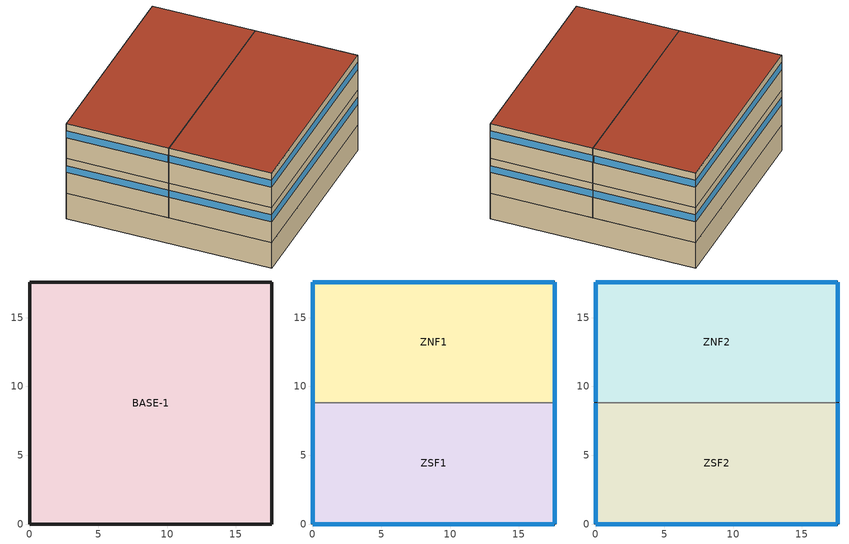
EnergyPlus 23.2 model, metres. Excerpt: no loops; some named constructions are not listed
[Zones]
BASE-1
 floor ground (SLABL): 0,17.59 17.59,17.59 17.59,0 0,0 z-2.44
 wall ground (UNDRWALL): 0,0 17.59,0 17.59,17.59 0,17.59 0,0 z-2.44:0
ZSF1
 floor to BASE-1 (FLOORR): 0,8.79 17.59,8.79 17.59,0 0,0 z0
 wall outside (WALLR): 0,8.79 0,0 17.59,0 17.59,8.79 z0:3.35
 window (CFS_Glz_2046): 17.59,0.01 17.59,8.79 / 0.01,0 17.58,0 / 0,8.79 0,0.01 z2.01:2.67
ZNF1
 floor to BASE-1 (FLOORR): 0,17.59 17.59,17.59 17.59,8.79 0,8.79 z0
 wall outside (WALLR): 17.59,8.79 17.59,17.59 0,17.59 0,8.79 z0:3.35
 wall to ZSF1 (INTWALL-1): 0,8.79 17.59,8.79 z0:3.35
 window (CFS_Glz_2046): 17.59,8.8 17.59,17.58 / 17.58,17.59 0.01,17.59 / 0,17.58 0,8.8 z2.01:2.67
ZNF2
 floor to ZNF1 (FLOORR): 0,17.59 17.59,17.59 17.59,8.79 0,8.79 z3.35
 wall outside (WALLR): 17.59,8.79 17.59,17.59 0,17.59 0,8.79 z3.35:6.71
 wall to ZSF2 (INTWALL-1): 0,8.79 17.59,8.79 z3.35:6.71
 window (CFS_Glz_2035): 17.59,8.9 17.59,17.58 / 17.58,17.59 0.01,17.59 / 0,17.58 0,8.9 z5.36:6.03
 roof outside (ROOFR): 0,8.79 17.59,8.79 17.59,17.59 0,17.59 z6.71
ZSF2
 floor to ZSF1 (FLOORR): 0,8.79 17.59,8.79 17.59,0 0,0 z3.35
 wall outside (WALLR): 0,8.79 0,0 17.59,0 17.59,8.79 z3.35:6.71
 window (CFS_Glz_2035): 17.59,0.01 17.59,8.79 / 0.01,0 17.58,0 / 0,8.79 0,0.01 z5.36:6.03
 roof outside (ROOFR): 0,0 17.59,0 17.59,8.79 0,8.79 z6.71
[Matrix:TwoDimension]
CFS_Glz_2046_Tbvis: Number of columns=41; Number of rows=41; Value 1=6.6178; Value 2=0.00708; Value 3=0.00708; Value 4=0.00708; Value 5=0.00708; Value 6=0.00708; Value 7=0.00708; Value 8=0.00708; Value 9=0.00708; Value 10=0.00892; Value 11=0.00902; Value 12=0.00904; Value 13=0.00892; Value 14=0.00904; Value 15=0.00902; Value 16=0.00892; Value 17=0.00902; Value 18=0.00904; Value 19=0.00892; Value 20=0.00904; Value 21=0.00902; Value 22=0.01981; Value 23=0.02101; Value 24=0.0218; Value 25=0.01981; Value 26=0.0218; Value 27=0.02101; Value 28=0.01981; Value 29=0.02101; Value 30=0.0218; Value 31=0.01981; Value 32=0.0218; Value 33=0.02101; Value 34=0.03816; Value 35=0.03425; Value 36=0.03816; Value 37=0.03425; Value 38=0.03816; Value 39=0.03425; Value 40=0.03816; Value 41=0.03425; Value 42=0.00694; Value 43=7.02983; Value 44=0.00707; Value 45=0.00707; Value 46=0.00707; Value 47=0.00707; Value 48=0.00707; Value 49=0.00707; Value 50=0.00707; Value 51=0.0089; Value 52=0.009; Value 53=0.00902; Value 54=0.0089; Value 55=0.00902; Value 56=0.009; Value 57=0.0089; Value 58=0.009; Value 59=0.00902; Value 60=0.0089; Value 61=0.00902; Value 62=0.009; Value 63=0.01977; Value 64=0.02097; Value 65=0.02176; Value 66=0.01977; Value 67=0.02176; Value 68=0.02097; Value 69=0.01977; Value 70=0.02097; Value 71=0.02176; Value 72=0.01977; Value 73=0.02176; Value 74=0.02097; Value 75=0.03808; Value 76=0.03419; Value 77=0.03808; Value 78=0.03419; Value 79=0.03808; Value 80=0.03419; Value 81=0.03808; Value 82=0.03419; Value 83=0.00694; Value 84=0.00707; Value 85=7.029; Value 86=0.00707; Value 87=0.00707; Value 88=0.00707; Value 89=0.00707; Value 90=0.00707; Value 91=0.00707; Value 92=0.0089; Value 93=0.009; Value 94=0.00902; Value 95=0.0089; Value 96=0.00902; Value 97=0.009; Value 98=0.0089; Value 99=0.009; Value 100=0.00902; Value 101=0.0089; Value 102=0.00902; Value 103=0.009; Value 104=0.01977; Value 105=0.02097; Value 106=0.02176; Value 107=0.01977; Value 108=0.02176; Value 109=0.02097; Value 110=0.01977; Value 111=0.02097; Value 112=0.02176; Value 113=0.01977; Value 114=0.02176; Value 115=0.02097; Value 116=0.03808; Value 117=0.03419; Value 118=0.03808; Value 119=0.03419; Value 120=0.03808; Value 121=0.03419; Value 122=0.03808; Value 123=0.03419; Value 124=0.00694; Value 125=0.00707; Value 126=0.00707; Value 127=7.02983; Value 128=0.00707; Value 129=0.00707; Value 130=0.00707; Value 131=0.00707; Value 132=0.00707; Value 133=0.0089; Value 134=0.009; Value 135=0.00902; Value 136=0.0089; Value 137=0.00902; Value 138=0.009; Value 139=0.0089; Value 140=0.009; Value 141=0.00902; Value 142=0.0089; Value 143=0.00902; Value 144=0.009; Value 145=0.01977; Value 146=0.02097; Value 147=0.02176; Value 148=0.01977; Value 149=0.02176; Value 150=0.02097; Value 151=0.01977; Value 152=0.02097; Value 153=0.02176; Value 154=0.01977; Value 155=0.02176; Value 156=0.02097; Value 157=0.03808; Value 158=0.03419; Value 159=0.03808; Value 160=0.03419; Value 161=0.03808; Value 162=0.03419; Value 163=0.03808; Value 164=0.03419; Value 165=0.00694; Value 166=0.00707; Value 167=0.00707; Value 168=0.00707; Value 169=7.029; Value 170=0.00707; Value 171=0.00707; Value 172=0.00707; Value 173=0.00707; Value 174=0.0089; Value 175=0.009; Value 176=0.00902; Value 177=0.0089; Value 178=0.00902; Value 179=0.009; Value 180=0.0089; Value 181=0.009; Value 182=0.00902; Value 183=0.0089; Value 184=0.00902; Value 185=0.009; Value 186=0.01977; Value 187=0.02097; Value 188=0.02176; Value 189=0.01977; Value 190=0.02176; Value 191=0.02097; Value 192=0.01977; Value 193=0.02097; Value 194=0.02176; Value 195=0.01977; Value 196=0.02176; Value 197=0.02097; Value 198=0.03808; Value 199=0.03419; Value 200=0.03808; Value 201=0.03419; Value 202=0.03808; Value 203=0.03419; Value 204=0.03808; Value 205=0.03419; Value 206=0.00694; Value 207=0.00707; Value 208=0.00707; Value 209=0.00707; Value 210=0.00707; Value 211=7.02983; Value 212=0.00707; Value 213=0.00707; Value 214=0.00707; Value 215=0.0089; Value 216=0.009; Value 217=0.00902; Value 218=0.0089; Value 219=0.00902; Value 220=0.009; Value 221=0.0089; Value 222=0.009; Value 223=0.00902; Value 224=0.0089; Value 225=0.00902; Value 226=0.009; Value 227=0.01977; Value 228=0.02097; Value 229=0.02176; Value 230=0.01977; Value 231=0.02176; Value 232=0.02097; Value 233=0.01977; Value 234=0.02097; Value 235=0.02176; Value 236=0.01977; Value 237=0.02176; Value 238=0.02097; Value 239=0.03808; Value 240=0.03419; Value 241=0.03808; Value 242=0.03419; Value 243=0.03808; Value 244=0.03419; Value 245=0.03808; Value 246=0.03419; Value 247=0.00694; Value 248=0.00707; Value 249=0.00707; Value 250=0.00707; Value 251=0.00707; Value 252=0.00707; Value 253=7.029; Value 254=0.00707; Value 255=0.00707; Value 256=0.0089; Value 257=0.009; Value 258=0.00902; Value 259=0.0089; Value 260=0.00902; Value 261=0.009; Value 262=0.0089; Value 263=0.009; Value 264=0.00902; Value 265=0.0089; Value 266=0.00902; Value 267=0.009; Value 268=0.01977; Value 269=0.02097; Value 270=0.02176; Value 271=0.01977; Value 272=0.02176; Value 273=0.02097; Value 274=0.01977; Value 275=0.02097; Value 276=0.02176; Value 277=0.01977; Value 278=0.02176; Value 279=0.02097; Value 280=0.03808; Value 281=0.03419; Value 282=0.03808; Value 283=0.03419; Value 284=0.03808; Value 285=0.03419; Value 286=0.03808; Value 287=0.03419; Value 288=0.00694; Value 289=0.00707; Value 290=0.00707; Value 291=0.00707; Value 292=0.00707; Value 293=0.00707; Value 294=0.00707; Value 295=7.02983; Value 296=0.00707; Value 297=0.0089; Value 298=0.009; Value 299=0.00902; Value 300=0.0089; Value 301=0.00902; Value 302=0.009; Value 303=0.0089; Value 304=0.009; Value 305=0.00902; Value 306=0.0089; Value 307=0.00902; Value 308=0.009; Value 309=0.01977; Value 310=0.02097; Value 311=0.02176; Value 312=0.01977; Value 313=0.02176; Value 314=0.02097; Value 315=0.01977; Value 316=0.02097; Value 317=0.02176; Value 318=0.01977; Value 319=0.02176; Value 320=0.02097; Value 321=0.03808; Value 322=0.03419; Value 323=0.03808; Value 324=0.03419; Value 325=0.03808; Value 326=0.03419; Value 327=0.03808; Value 328=0.03419; Value 329=0.00694; Value 330=0.00707; Value 331=0.00707; Value 332=0.00707; Value 333=0.00707; Value 334=0.00707; Value 335=0.00707; Value 336=0.00707; Value 337=7.029; Value 338=0.0089; Value 339=0.009; Value 340=0.00902; Value 341=0.0089; Value 342=0.00902; Value 343=0.009; Value 344=0.0089; Value 345=0.009; Value 346=0.00902; Value 347=0.0089; Value 348=0.00902; Value 349=0.009; Value 350=0.01977; Value 351=0.02097; Value 352=0.02176; Value 353=0.01977; Value 354=0.02176; Value 355=0.02097; Value 356=0.01977; Value 357=0.02097; Value 358=0.02176; Value 359=0.01977; Value 360=0.02176; Value 361=0.02097; Value 362=0.03808; Value 363=0.03419; Value 364=0.03808; Value 365=0.03419; Value 366=0.03808; Value 367=0.03419; Value 368=0.03808; Value 369=0.03419; Value 370=0.00684; Value 371=0.00697; Value 372=0.00697; Value 373=0.00697; Value 374=0.00697; Value 375=0.00697; Value 376=0.00697; Value 377=0.00697; Value 378=0.00697; Value 379=6.13318; Value 380=0.00887; Value 381=0.00889; Value 382=0.00877; Value 383=0.00889; Value 384=0.00887; Value 385=0.00877; Value 386=0.00887; Value 387=0.00889; Value 388=0.00877; Value 389=0.00889; Value 390=0.00887; Value 391=0.01949; Value 392=0.02067; Value 393=0.02144; Value 394=0.01949; Value 395=0.02144; Value 396=0.02067; Value 397=0.01949; Value 398=0.02067; Value 399=0.02144; Value 400=0.01949; Value 401=0.02144; Value 402=0.02067; Value 403=0.03754; Value 404=0.0337; Value 405=0.03754; Value 406=0.0337; Value 407=0.03754; Value 408=0.0337; Value 409=0.03754; Value 410=0.0337; Value 411=0.00684; Value 412=0.00697; Value 413=0.00697; Value 414=0.00697; Value 415=0.00697; Value 416=0.00697; Value 417=0.00697; Value 418=0.00697; Value 419=0.00697; Value 420=0.00877; Value 421=6.12294; Value 422=0.00889; Value 423=0.00877; Value 424=0.00889; Value 425=0.00887; Value 426=0.00877; Value 427=0.00887; Value 428=0.00889; Value 429=0.00877; Value 430=0.00889; Value 431=0.00887; Value 432=0.01949; Value 433=0.02067; Value 434=0.02144; Value 435=0.01949; Value 436=0.02144; Value 437=0.02067; Value 438=0.01949; Value 439=0.02067; Value 440=0.02144; Value 441=0.01949; Value 442=0.02144; Value 443=0.02067; Value 444=0.03754; Value 445=0.0337; Value 446=0.03754; Value 447=0.0337; Value 448=0.03754; Value 449=0.0337; Value 450=0.03754; Value 451=0.0337; Value 452=0.00684; Value 453=0.00697; Value 454=0.00697; Value 455=0.00697; Value 456=0.00697; Value 457=0.00697; Value 458=0.00697; Value 459=0.00697; Value 460=0.00697; Value 461=0.00877; Value 462=0.00887; Value 463=6.12296; Value 464=0.00877; Value 465=0.00889; Value 466=0.00887; Value 467=0.00877; Value 468=0.00887; Value 469=0.00889; Value 470=0.00877; Value 471=0.00889; Value 472=0.00887; Value 473=0.01949; Value 474=0.02067; Value 475=0.02144; Value 476=0.01949; Value 477=0.02144; Value 478=0.02067; Value 479=0.01949; Value 480=0.02067; Value 481=0.02144; Value 482=0.01949; Value 483=0.02144; Value 484=0.02067; Value 485=0.03754; Value 486=0.0337; Value 487=0.03754; Value 488=0.0337; Value 489=0.03754; Value 490=0.0337; Value 491=0.03754; Value 492=0.0337; Value 493=0.00684; Value 494=0.00697; Value 495=0.00697; Value 496=0.00697; Value 497=0.00697; Value 498=0.00697; Value 499=0.00697; Value 500=0.00697; Value 501=0.00697; Value 502=0.00877; Value 503=0.00887; Value 504=0.00889; Value 505=6.13318; Value 506=0.00889; Value 507=0.00887; Value 508=0.00877; Value 509=0.00887; Value 510=0.00889; Value 511=0.00877; Value 512=0.00889; Value 513=0.00887; Value 514=0.01949; Value 515=0.02067; Value 516=0.02144; Value 517=0.01949; Value 518=0.02144; Value 519=0.02067; Value 520=0.01949; Value 521=0.02067; Value 522=0.02144; Value 523=0.01949; Value 524=0.02144; Value 525=0.02067; Value 526=0.03754; Value 527=0.0337; Value 528=0.03754; Value 529=0.0337; Value 530=0.03754; Value 531=0.0337; Value 532=0.03754; Value 533=0.0337; Value 534=0.00684; Value 535=0.00697; Value 536=0.00697; Value 537=0.00697; Value 538=0.00697; Value 539=0.00697; Value 540=0.00697; Value 541=0.00697; Value 542=0.00697; Value 543=0.00877; Value 544=0.00887; Value 545=0.00889; Value 546=0.00877; Value 547=6.12296; Value 548=0.00887; Value 549=0.00877; Value 550=0.00887; Value 551=0.00889; Value 552=0.00877; Value 553=0.00889; Value 554=0.00887; Value 555=0.01949; Value 556=0.02067; Value 557=0.02144; Value 558=0.01949; Value 559=0.02144; Value 560=0.02067; Value 561=0.01949; Value 562=0.02067; Value 563=0.02144; Value 564=0.01949; Value 565=0.02144; Value 566=0.02067; Value 567=0.03754; Value 568=0.0337; Value 569=0.03754; Value 570=0.0337; Value 571=0.03754; Value 572=0.0337; Value 573=0.03754; Value 574=0.0337; Value 575=0.00684; Value 576=0.00697; Value 577=0.00697; Value 578=0.00697; Value 579=0.00697; Value 580=0.00697; Value 581=0.00697; Value 582=0.00697; Value 583=0.00697; Value 584=0.00877; Value 585=0.00887; Value 586=0.00889; Value 587=0.00877; Value 588=0.00889; Value 589=6.12294; Value 590=0.00877; Value 591=0.00887; Value 592=0.00889; Value 593=0.00877; Value 594=0.00889; Value 595=0.00887; Value 596=0.01949; Value 597=0.02067; Value 598=0.02144; Value 599=0.01949; Value 600=0.02144; Value 601=0.02067; Value 602=0.01949; Value 603=0.02067; Value 604=0.02144; Value 605=0.01949; Value 606=0.02144; Value 607=0.02067; Value 608=0.03754; Value 609=0.0337; Value 610=0.03754; Value 611=0.0337; Value 612=0.03754; Value 613=0.0337; Value 614=0.03754; Value 615=0.0337; Value 616=0.00684; Value 617=0.00697; Value 618=0.00697; Value 619=0.00697; Value 620=0.00697; Value 621=0.00697; Value 622=0.00697; Value 623=0.00697; Value 624=0.00697; Value 625=0.00877; Value 626=0.00887; Value 627=0.00889; Value 628=0.00877; Value 629=0.00889; Value 630=0.00887; Value 631=6.13318; Value 632=0.00887; Value 633=0.00889; Value 634=0.00877; Value 635=0.00889; Value 636=0.00887; Value 637=0.01949; Value 638=0.02067; Value 639=0.02144; Value 640=0.01949; Value 641=0.02144; Value 642=0.02067; Value 643=0.01949; Value 644=0.02067; Value 645=0.02144; Value 646=0.01949; Value 647=0.02144; Value 648=0.02067; Value 649=0.03754; Value 650=0.0337; Value 651=0.03754; Value 652=0.0337; Value 653=0.03754; Value 654=0.0337; Value 655=0.03754; Value 656=0.0337; Value 657=0.00684; Value 658=0.00697; Value 659=0.00697; Value 660=0.00697; Value 661=0.00697; Value 662=0.00697; Value 663=0.00697; Value 664=0.00697; Value 665=0.00697; Value 666=0.00877; Value 667=0.00887; Value 668=0.00889; Value 669=0.00877; Value 670=0.00889; Value 671=0.00887; Value 672=0.00877; Value 673=6.12294; Value 674=0.00889; Value 675=0.00877; Value 676=0.00889; Value 677=0.00887; Value 678=0.01949; Value 679=0.02067; Value 680=0.02144; Value 681=0.01949; Value 682=0.02144; Value 683=0.02067; Value 684=0.01949; Value 685=0.02067; Value 686=0.02144; Value 687=0.01949; Value 688=0.02144; Value 689=0.02067; Value 690=0.03754; Value 691=0.0337; Value 692=0.03754; Value 693=0.0337; Value 694=0.03754; Value 695=0.0337; Value 696=0.03754; Value 697=0.0337; Value 698=0.00684; Value 699=0.00697; Value 700=0.00697; Value 701=0.00697; Value 702=0.00697; Value 703=0.00697; Value 704=0.00697; Value 705=0.00697; Value 706=0.00697; Value 707=0.00877; Value 708=0.00887; Value 709=0.00889; Value 710=0.00877; Value 711=0.00889; Value 712=0.00887; Value 713=0.00877; Value 714=0.00887; Value 715=6.12296; Value 716=0.00877; Value 717=0.00889; Value 718=0.00887; Value 719=0.01949; Value 720=0.02067; Value 721=0.02144; Value 722=0.01949; Value 723=0.02144; Value 724=0.02067; Value 725=0.01949; Value 726=0.02067; Value 727=0.02144; Value 728=0.01949; Value 729=0.02144; Value 730=0.02067; Value 731=0.03754; Value 732=0.0337; Value 733=0.03754; Value 734=0.0337; Value 735=0.03754; Value 736=0.0337; Value 737=0.03754; Value 738=0.0337; Value 739=0.00684; Value 740=0.00697; Value 741=0.00697; Value 742=0.00697; Value 743=0.00697; Value 744=0.00697; Value 745=0.00697; Value 746=0.00697; Value 747=0.00697; Value 748=0.00877; Value 749=0.00887; Value 750=0.00889; Value 751=0.00877; Value 752=0.00889; Value 753=0.00887; Value 754=0.00877; Value 755=0.00887; Value 756=0.00889; Value 757=6.13318; Value 758=0.00889; Value 759=0.00887; Value 760=0.01949; Value 761=0.02067; Value 762=0.02144; Value 763=0.01949; Value 764=0.02144; Value 765=0.02067; Value 766=0.01949; Value 767=0.02067; Value 768=0.02144; Value 769=0.01949; Value 770=0.02144; Value 771=0.02067; Value 772=0.03754; Value 773=0.0337; Value 774=0.03754; Value 775=0.0337; Value 776=0.03754; Value 777=0.0337; Value 778=0.03754; Value 779=0.0337; Value 780=0.00684; Value 781=0.00697; Value 782=0.00697; Value 783=0.00697; Value 784=0.00697; Value 785=0.00697; Value 786=0.00697; Value 787=0.00697; Value 788=0.00697; Value 789=0.00877; Value 790=0.00887; Value 791=0.00889; Value 792=0.00877; Value 793=0.00889; Value 794=0.00887; Value 795=0.00877; Value 796=0.00887; Value 797=0.00889; Value 798=0.00877; Value 799=6.12296; Value 800=0.00887; Value 801=0.01949; Value 802=0.02067; Value 803=0.02144; Value 804=0.01949; Value 805=0.02144; Value 806=0.02067; Value 807=0.01949; Value 808=0.02067; Value 809=0.02144; Value 810=0.01949; Value 811=0.02144; Value 812=0.02067; Value 813=0.03754; Value 814=0.0337; Value 815=0.03754; Value 816=0.0337; Value 817=0.03754; Value 818=0.0337; Value 819=0.03754; Value 820=0.0337; Value 821=0.00684; Value 822=0.00697; Value 823=0.00697; Value 824=0.00697; Value 825=0.00697; Value 826=0.00697; Value 827=0.00697; Value 828=0.00697; Value 829=0.00697; Value 830=0.00877; Value 831=0.00887; Value 832=0.00889; Value 833=0.00877; Value 834=0.00889; Value 835=0.00887; Value 836=0.00877; Value 837=0.00887; Value 838=0.00889; Value 839=0.00877; Value 840=0.00889; Value 841=6.12294; Value 842=0.01949; Value 843=0.02067; Value 844=0.02144; Value 845=0.01949; Value 846=0.02144; Value 847=0.02067; Value 848=0.01949; Value 849=0.02067; Value 850=0.02144; Value 851=0.01949; Value 852=0.02144; Value 853=0.02067; Value 854=0.03754; Value 855=0.0337; Value 856=0.03754; Value 857=0.0337; Value 858=0.03754; Value 859=0.0337; Value 860=0.03754; Value 861=0.0337; Value 862=0.00632; Value 863=0.00644; Value 864=0.00644; Value 865=0.00644; Value 866=0.00644; Value 867=0.00644; Value 868=0.00644; Value 869=0.00644; Value 870=0.00644; Value 871=0.0081; Value 872=0.00819; Value 873=0.00821; Value 874=0.0081; Value 875=0.00821; Value 876=0.00819; Value 877=0.0081; Value 878=0.00819; Value 879=0.00821; Value 880=0.0081; Value 881=0.00821; Value 882=0.00819; Value 883=4.99378; Value 884=0.0191; Value 885=0.01981; Value 886=0.018; Value 887=0.01981; Value 888=0.0191; Value 889=0.018; Value 890=0.0191; Value 891=0.01981; Value 892=0.018; Value 893=0.01981; Value 894=0.0191; Value 895=0.03467; Value 896=0.03113; Value 897=0.03467; Value 898=0.03113; Value 899=0.03467; Value 900=0.03113; Value 901=0.03467; Value 902=0.03113; Value 903=0.00632; Value 904=0.00644; Value 905=0.00644; Value 906=0.00644; Value 907=0.00644; Value 908=0.00644; Value 909=0.00644; Value 910=0.00644; Value 911=0.00644; Value 912=0.0081; Value 913=0.00819; Value 914=0.00821; Value 915=0.0081; Value 916=0.00821; Value 917=0.00819; Value 918=0.0081; Value 919=0.00819; Value 920=0.00821; Value 921=0.0081; Value 922=0.00821; Value 923=0.00819; Value 924=0.018; Value 925=4.93703; Value 926=0.01981; Value 927=0.018; Value 928=0.01981; Value 929=0.0191; Value 930=0.018; Value 931=0.0191; Value 932=0.01981; Value 933=0.018; Value 934=0.01981; Value 935=0.0191; Value 936=0.03467; Value 937=0.03113; Value 938=0.03467; Value 939=0.03113; Value 940=0.03467; Value 941=0.03113; Value 942=0.03467; Value 943=0.03113; Value 944=0.00632; Value 945=0.00644; Value 946=0.00644; Value 947=0.00644; Value 948=0.00644; Value 949=0.00644; Value 950=0.00644; Value 951=0.00644; Value 952=0.00644; Value 953=0.0081; Value 954=0.00819; Value 955=0.00821; Value 956=0.0081; Value 957=0.00821; Value 958=0.00819; Value 959=0.0081; Value 960=0.00819; Value 961=0.00821; Value 962=0.0081; Value 963=0.00821; Value 964=0.00819; Value 965=0.018; Value 966=0.0191; Value 967=4.93774; Value 968=0.018; Value 969=0.01981; Value 970=0.0191; Value 971=0.018; Value 972=0.0191; Value 973=0.01981; Value 974=0.018; Value 975=0.01981; Value 976=0.0191; Value 977=0.03467; Value 978=0.03113; Value 979=0.03467; Value 980=0.03113; Value 981=0.03467; Value 982=0.03113; Value 983=0.03467; Value 984=0.03113; Value 985=0.00632; Value 986=0.00644; Value 987=0.00644; Value 988=0.00644; Value 989=0.00644; Value 990=0.00644; Value 991=0.00644; Value 992=0.00644; Value 993=0.00644; Value 994=0.0081; Value 995=0.00819; Value 996=0.00821; Value 997=0.0081; Value 998=0.00821; Value 999=0.00819; Value 1000=0.0081; Value 1001=0.00819; Value 1002=0.00821; Value 1003=0.0081; Value 1004=0.00821; Value 1005=0.00819; Value 1006=0.018; Value 1007=0.0191; Value 1008=0.01981; Value 1009=4.99378; Value 1010=0.01981; Value 1011=0.0191; Value 1012=0.018; Value 1013=0.0191; Value 1014=0.01981; Value 1015=0.018; Value 1016=0.01981; Value 1017=0.0191; Value 1018=0.03467; Value 1019=0.03113; Value 1020=0.03467; Value 1021=0.03113; Value 1022=0.03467; Value 1023=0.03113; Value 1024=0.03467; Value 1025=0.03113; Value 1026=0.00632; Value 1027=0.00644; Value 1028=0.00644; Value 1029=0.00644; Value 1030=0.00644; Value 1031=0.00644; Value 1032=0.00644; Value 1033=0.00644; Value 1034=0.00644; Value 1035=0.0081; Value 1036=0.00819; Value 1037=0.00821; Value 1038=0.0081; Value 1039=0.00821; Value 1040=0.00819; Value 1041=0.0081; Value 1042=0.00819; Value 1043=0.00821; Value 1044=0.0081; Value 1045=0.00821; Value 1046=0.00819; Value 1047=0.018; Value 1048=0.0191; Value 1049=0.01981; Value 1050=0.018; Value 1051=4.93774; Value 1052=0.0191; Value 1053=0.018; Value 1054=0.0191; Value 1055=0.01981; Value 1056=0.018; Value 1057=0.01981; Value 1058=0.0191; Value 1059=0.03467; Value 1060=0.03113; Value 1061=0.03467; Value 1062=0.03113; Value 1063=0.03467; Value 1064=0.03113; Value 1065=0.03467; Value 1066=0.03113; Value 1067=0.00632; Value 1068=0.00644; Value 1069=0.00644; Value 1070=0.00644; Value 1071=0.00644; Value 1072=0.00644; Value 1073=0.00644; Value 1074=0.00644; Value 1075=0.00644; Value 1076=0.0081; Value 1077=0.00819; Value 1078=0.00821; Value 1079=0.0081; Value 1080=0.00821; Value 1081=0.00819; Value 1082=0.0081; Value 1083=0.00819; Value 1084=0.00821; Value 1085=0.0081; Value 1086=0.00821; Value 1087=0.00819; Value 1088=0.018; Value 1089=0.0191; Value 1090=0.01981; Value 1091=0.018; Value 1092=0.01981; Value 1093=4.93703; Value 1094=0.018; Value 1095=0.0191; Value 1096=0.01981; Value 1097=0.018; Value 1098=0.01981; Value 1099=0.0191; Value 1100=0.03467; Value 1101=0.03113; Value 1102=0.03467; Value 1103=0.03113; Value 1104=0.03467; Value 1105=0.03113; Value 1106=0.03467; Value 1107=0.03113; Value 1108=0.00632; Value 1109=0.00644; Value 1110=0.00644; Value 1111=0.00644; Value 1112=0.00644; Value 1113=0.00644; Value 1114=0.00644; Value 1115=0.00644; Value 1116=0.00644; Value 1117=0.0081; Value 1118=0.00819; Value 1119=0.00821; Value 1120=0.0081; Value 1121=0.00821; Value 1122=0.00819; Value 1123=0.0081; Value 1124=0.00819; Value 1125=0.00821; Value 1126=0.0081; Value 1127=0.00821; Value 1128=0.00819; Value 1129=0.018; Value 1130=0.0191; Value 1131=0.01981; Value 1132=0.018; Value 1133=0.01981; Value 1134=0.0191; Value 1135=4.99378; Value 1136=0.0191; Value 1137=0.01981; Value 1138=0.018; Value 1139=0.01981; Value 1140=0.0191; Value 1141=0.03467; Value 1142=0.03113; Value 1143=0.03467; Value 1144=0.03113; Value 1145=0.03467; Value 1146=0.03113; Value 1147=0.03467; Value 1148=0.03113; Value 1149=0.00632; Value 1150=0.00644; Value 1151=0.00644; Value 1152=0.00644; Value 1153=0.00644; Value 1154=0.00644; Value 1155=0.00644; Value 1156=0.00644; Value 1157=0.00644; Value 1158=0.0081; Value 1159=0.00819; Value 1160=0.00821; Value 1161=0.0081; Value 1162=0.00821; Value 1163=0.00819; Value 1164=0.0081; Value 1165=0.00819; Value 1166=0.00821; Value 1167=0.0081; Value 1168=0.00821; Value 1169=0.00819; Value 1170=0.018; Value 1171=0.0191; Value 1172=0.01981; Value 1173=0.018; Value 1174=0.01981; Value 1175=0.0191; Value 1176=0.018; Value 1177=4.93703; Value 1178=0.01981; Value 1179=0.018; Value 1180=0.01981; Value 1181=0.0191; Value 1182=0.03467; Value 1183=0.03113; Value 1184=0.03467; Value 1185=0.03113; Value 1186=0.03467; Value 1187=0.03113; Value 1188=0.03467; Value 1189=0.03113; Value 1190=0.00632; Value 1191=0.00644; Value 1192=0.00644; Value 1193=0.00644; Value 1194=0.00644; Value 1195=0.00644; Value 1196=0.00644; Value 1197=0.00644; Value 1198=0.00644; Value 1199=0.0081; Value 1200=0.00819; Value 1201=0.00821; Value 1202=0.0081; Value 1203=0.00821; Value 1204=0.00819; Value 1205=0.0081; Value 1206=0.00819; Value 1207=0.00821; Value 1208=0.0081; Value 1209=0.00821; Value 1210=0.00819; Value 1211=0.018; Value 1212=0.0191; Value 1213=0.01981; Value 1214=0.018; Value 1215=0.01981; Value 1216=0.0191; Value 1217=0.018; Value 1218=0.0191; Value 1219=4.93774; Value 1220=0.018; Value 1221=0.01981; Value 1222=0.0191; Value 1223=0.03467; Value 1224=0.03113; Value 1225=0.03467; Value 1226=0.03113; Value 1227=0.03467; Value 1228=0.03113; Value 1229=0.03467; Value 1230=0.03113; Value 1231=0.00632; Value 1232=0.00644; Value 1233=0.00644; Value 1234=0.00644; Value 1235=0.00644; Value 1236=0.00644; Value 1237=0.00644; Value 1238=0.00644; Value 1239=0.00644; Value 1240=0.0081; Value 1241=0.00819; Value 1242=0.00821; Value 1243=0.0081; Value 1244=0.00821; Value 1245=0.00819; Value 1246=0.0081; Value 1247=0.00819; Value 1248=0.00821; Value 1249=0.0081; Value 1250=0.00821; Value 1251=0.00819; Value 1252=0.018; Value 1253=0.0191; Value 1254=0.01981; Value 1255=0.018; Value 1256=0.01981; Value 1257=0.0191; Value 1258=0.018; Value 1259=0.0191; Value 1260=0.01981; Value 1261=4.99378; Value 1262=0.01981; Value 1263=0.0191; Value 1264=0.03467; Value 1265=0.03113; Value 1266=0.03467; Value 1267=0.03113; Value 1268=0.03467; Value 1269=0.03113; Value 1270=0.03467; Value 1271=0.03113; Value 1272=0.00632; Value 1273=0.00644; Value 1274=0.00644; Value 1275=0.00644; Value 1276=0.00644; Value 1277=0.00644; Value 1278=0.00644; Value 1279=0.00644; Value 1280=0.00644; Value 1281=0.0081; Value 1282=0.00819; Value 1283=0.00821; Value 1284=0.0081; Value 1285=0.00821; Value 1286=0.00819; Value 1287=0.0081; Value 1288=0.00819; Value 1289=0.00821; Value 1290=0.0081; Value 1291=0.00821; Value 1292=0.00819; Value 1293=0.018; Value 1294=0.0191; Value 1295=0.01981; Value 1296=0.018; Value 1297=0.01981; Value 1298=0.0191; Value 1299=0.018; Value 1300=0.0191; Value 1301=0.01981; Value 1302=0.018; Value 1303=4.93774; Value 1304=0.0191; Value 1305=0.03467; Value 1306=0.03113; Value 1307=0.03467; Value 1308=0.03113; Value 1309=0.03467; Value 1310=0.03113; Value 1311=0.03467; Value 1312=0.03113; Value 1313=0.00632; Value 1314=0.00644; Value 1315=0.00644; Value 1316=0.00644; Value 1317=0.00644; Value 1318=0.00644; Value 1319=0.00644; Value 1320=0.00644; Value 1321=0.00644; Value 1322=0.0081; Value 1323=0.00819; Value 1324=0.00821; Value 1325=0.0081; Value 1326=0.00821; Value 1327=0.00819; Value 1328=0.0081; Value 1329=0.00819; Value 1330=0.00821; Value 1331=0.0081; Value 1332=0.00821; Value 1333=0.00819; Value 1334=0.018; Value 1335=0.0191; Value 1336=0.01981; Value 1337=0.018; Value 1338=0.01981; Value 1339=0.0191; Value 1340=0.018; Value 1341=0.0191; Value 1342=0.01981; Value 1343=0.018; Value 1344=0.01981; Value 1345=4.93703; Value 1346=0.03467; Value 1347=0.03113; Value 1348=0.03467; Value 1349=0.03113; Value 1350=0.03467; Value 1351=0.03113; Value 1352=0.03467; Value 1353=0.03113; Value 1354=0.00316; Value 1355=0.00321; Value 1356=0.00321; Value 1357=0.00321; Value 1358=0.00321; Value 1359=0.00321; Value 1360=0.00321; Value 1361=0.00321; Value 1362=0.00321; Value 1363=0.00405; Value 1364=0.00409; Value 1365=0.0041; Value 1366=0.00405; Value 1367=0.0041; Value 1368=0.00409; Value 1369=0.00405; Value 1370=0.00409; Value 1371=0.0041; Value 1372=0.00405; Value 1373=0.0041; Value 1374=0.00409; Value 1375=0.00899; Value 1376=0.00953; Value 1377=0.00989; Value 1378=0.00899; Value 1379=0.00989; Value 1380=0.00953; Value 1381=0.00899; Value 1382=0.00953; Value 1383=0.00989; Value 1384=0.00899; Value 1385=0.00989; Value 1386=0.00953; Value 1387=0.58431; Value 1388=0.01554; Value 1389=0.01731; Value 1390=0.01554; Value 1391=0.01731; Value 1392=0.01554; Value 1393=0.01731; Value 1394=0.01554; Value 1395=0.00316; Value 1396=0.00321; Value 1397=0.00321; Value 1398=0.00321; Value 1399=0.00321; Value 1400=0.00321; Value 1401=0.00321; Value 1402=0.00321; Value 1403=0.00321; Value 1404=0.00405; Value 1405=0.00409; Value 1406=0.0041; Value 1407=0.00405; Value 1408=0.0041; Value 1409=0.00409; Value 1410=0.00405; Value 1411=0.00409; Value 1412=0.0041; Value 1413=0.00405; Value 1414=0.0041; Value 1415=0.00409; Value 1416=0.00899; Value 1417=0.00953; Value 1418=0.00989; Value 1419=0.00899; Value 1420=0.00989; Value 1421=0.00953; Value 1422=0.00899; Value 1423=0.00953; Value 1424=0.00989; Value 1425=0.00899; Value 1426=0.00989; Value 1427=0.00953; Value 1428=0.01731; Value 1429=0.6861; Value 1430=0.01731; Value 1431=0.01554; Value 1432=0.01731; Value 1433=0.01554; Value 1434=0.01731; Value 1435=0.01554; Value 1436=0.00316; Value 1437=0.00321; Value 1438=0.00321; Value 1439=0.00321; Value 1440=0.00321; Value 1441=0.00321; Value 1442=0.00321; Value 1443=0.00321; Value 1444=0.00321; Value 1445=0.00405; Value 1446=0.00409; Value 1447=0.0041; Value 1448=0.00405; Value 1449=0.0041; Value 1450=0.00409; Value 1451=0.00405; Value 1452=0.00409; Value 1453=0.0041; Value 1454=0.00405; Value 1455=0.0041; Value 1456=0.00409; Value 1457=0.00899; Value 1458=0.00953; Value 1459=0.00989; Value 1460=0.00899; Value 1461=0.00989; Value 1462=0.00953; Value 1463=0.00899; Value 1464=0.00953; Value 1465=0.00989; Value 1466=0.00899; Value 1467=0.00989; Value 1468=0.00953; Value 1469=0.01731; Value 1470=0.01554; Value 1471=0.58431; Value 1472=0.01554; Value 1473=0.01731; Value 1474=0.01554; Value 1475=0.01731; Value 1476=0.01554; Value 1477=0.00316; Value 1478=0.00321; Value 1479=0.00321; Value 1480=0.00321; Value 1481=0.00321; Value 1482=0.00321; Value 1483=0.00321; Value 1484=0.00321; Value 1485=0.00321; Value 1486=0.00405; Value 1487=0.00409; Value 1488=0.0041; Value 1489=0.00405; Value 1490=0.0041; Value 1491=0.00409; Value 1492=0.00405; Value 1493=0.00409; Value 1494=0.0041; Value 1495=0.00405; Value 1496=0.0041; Value 1497=0.00409; Value 1498=0.00899; Value 1499=0.00953; Value 1500=0.00989; Value 1501=0.00899; Value 1502=0.00989; Value 1503=0.00953; Value 1504=0.00899; Value 1505=0.00953; Value 1506=0.00989; Value 1507=0.00899; Value 1508=0.00989; Value 1509=0.00953; Value 1510=0.01731; Value 1511=0.01554; Value 1512=0.01731; Value 1513=0.6861; Value 1514=0.01731; Value 1515=0.01554; Value 1516=0.01731; Value 1517=0.01554; Value 1518=0.00316; Value 1519=0.00321; Value 1520=0.00321; Value 1521=0.00321; Value 1522=0.00321; Value 1523=0.00321; Value 1524=0.00321; Value 1525=0.00321; Value 1526=0.00321; Value 1527=0.00405; Value 1528=0.00409; Value 1529=0.0041; Value 1530=0.00405; Value 1531=0.0041; Value 1532=0.00409; Value 1533=0.00405; Value 1534=0.00409; Value 1535=0.0041; Value 1536=0.00405; Value 1537=0.0041; Value 1538=0.00409; Value 1539=0.00899; Value 1540=0.00953; Value 1541=0.00989; Value 1542=0.00899; Value 1543=0.00989; Value 1544=0.00953; Value 1545=0.00899; Value 1546=0.00953; Value 1547=0.00989; Value 1548=0.00899; Value 1549=0.00989; Value 1550=0.00953; Value 1551=0.01731; Value 1552=0.01554; Value 1553=0.01731; Value 1554=0.01554; Value 1555=0.58431; Value 1556=0.01554; Value 1557=0.01731; Value 1558=0.01554; Value 1559=0.00316; Value 1560=0.00321; Value 1561=0.00321; Value 1562=0.00321; Value 1563=0.00321; Value 1564=0.00321; Value 1565=0.00321; Value 1566=0.00321; Value 1567=0.00321; Value 1568=0.00405; Value 1569=0.00409; Value 1570=0.0041; Value 1571=0.00405; Value 1572=0.0041; Value 1573=0.00409; Value 1574=0.00405; Value 1575=0.00409; Value 1576=0.0041; Value 1577=0.00405; Value 1578=0.0041; Value 1579=0.00409; Value 1580=0.00899; Value 1581=0.00953; Value 1582=0.00989; Value 1583=0.00899; Value 1584=0.00989; Value 1585=0.00953; Value 1586=0.00899; Value 1587=0.00953; Value 1588=0.00989; Value 1589=0.00899; Value 1590=0.00989; Value 1591=0.00953; Value 1592=0.01731; Value 1593=0.01554; Value 1594=0.01731; Value 1595=0.01554; Value 1596=0.01731; Value 1597=0.6861; Value 1598=0.01731; Value 1599=0.01554; Value 1600=0.00316; Value 1601=0.00321; Value 1602=0.00321; Value 1603=0.00321; Value 1604=0.00321; Value 1605=0.00321; Value 1606=0.00321; Value 1607=0.00321; Value 1608=0.00321; Value 1609=0.00405; Value 1610=0.00409; Value 1611=0.0041; Value 1612=0.00405; Value 1613=0.0041; Value 1614=0.00409; Value 1615=0.00405; Value 1616=0.00409; Value 1617=0.0041; Value 1618=0.00405; Value 1619=0.0041; Value 1620=0.00409; Value 1621=0.00899; Value 1622=0.00953; Value 1623=0.00989; Value 1624=0.00899; Value 1625=0.00989; Value 1626=0.00953; Value 1627=0.00899; Value 1628=0.00953; Value 1629=0.00989; Value 1630=0.00899; Value 1631=0.00989; Value 1632=0.00953; Value 1633=0.01731; Value 1634=0.01554; Value 1635=0.01731; Value 1636=0.01554; Value 1637=0.01731; Value 1638=0.01554; Value 1639=0.58431; Value 1640=0.01554; Value 1641=0.00316; Value 1642=0.00321; Value 1643=0.00321; Value 1644=0.00321; Value 1645=0.00321; Value 1646=0.00321; Value 1647=0.00321; Value 1648=0.00321; Value 1649=0.00321; Value 1650=0.00405; Value 1651=0.00409; Value 1652=0.0041; Value 1653=0.00405; Value 1654=0.0041; Value 1655=0.00409; Value 1656=0.00405; Value 1657=0.00409; Value 1658=0.0041; Value 1659=0.00405; Value 1660=0.0041; Value 1661=0.00409; Value 1662=0.00899; Value 1663=0.00953; Value 1664=0.00989; Value 1665=0.00899; Value 1666=0.00989; Value 1667=0.00953; Value 1668=0.00899; Value 1669=0.00953; Value 1670=0.00989; Value 1671=0.00899; Value 1672=0.00989; Value 1673=0.00953; Value 1674=0.01731; Value 1675=0.01554; Value 1676=0.01731; Value 1677=0.01554; Value 1678=0.01731; Value 1679=0.01554; Value 1680=0.01731; Value 1681=0.6861
